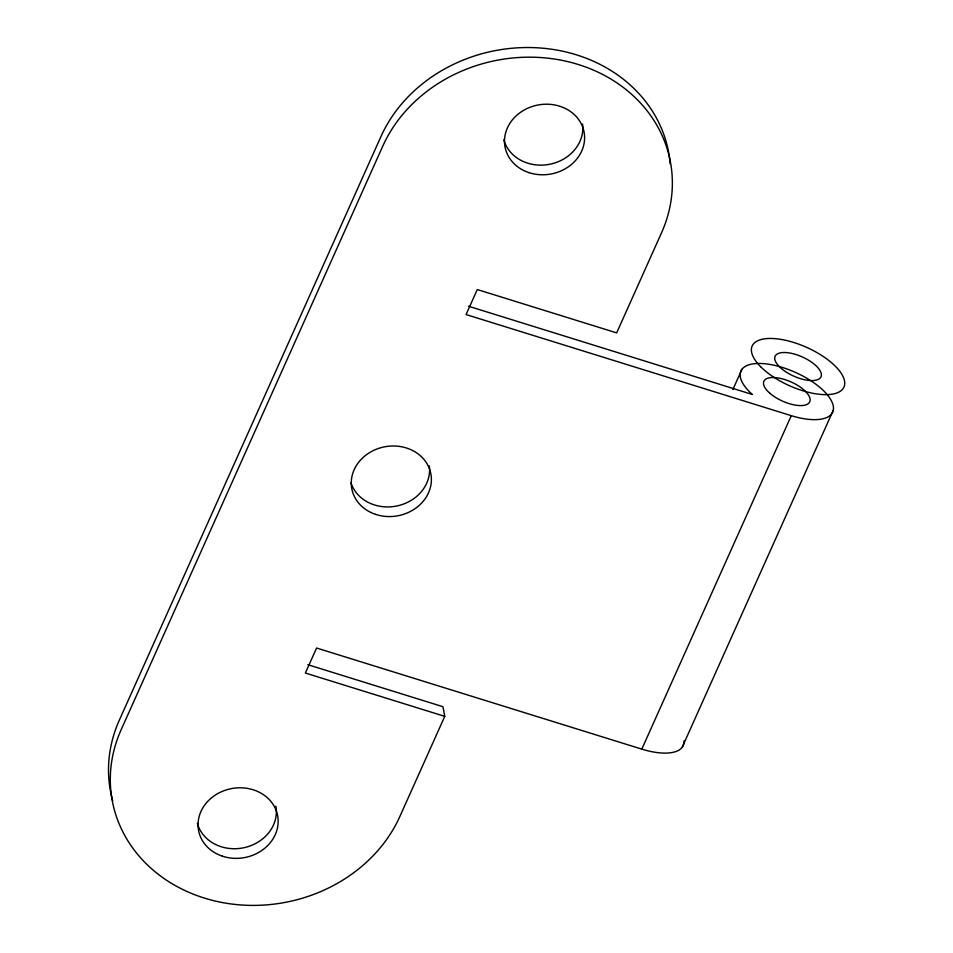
<?xml version="1.0" encoding="UTF-8"?>
<svg xmlns="http://www.w3.org/2000/svg" width="953" height="953" viewBox="0 0 953 953"><rect width="100%" height="100%" fill="white"/><g stroke="black" fill="none" stroke-linecap="round" stroke-linejoin="round"><path stroke-width="1.43" d="M307.807 664.694L442.966 706.709L444.753 716.358L399.903 816.399A150.824 131.657 -10.5 0 1 204.466 898.107A150.824 131.657 -10.5 0 1 121.15 729.736L382.749 146.178A150.824 131.657 -10.5 0 1 578.185 64.47A150.824 131.657 -10.5 0 1 661.513 232.842L616.662 332.883L477.286 289.545L466.077 314.561L791.288 415.675A50.271 21.002 24.1 0 0 831.266 400.534A50.271 21.002 24.1 0 0 763.424 363.617A50.271 21.002 24.1 0 0 752.334 394.471L468.542 306.235M732.857 389.574L741.982 369.252M444.753 716.358L305.377 673.032L316.587 648.016L641.798 749.129L791.288 415.675M682.169 747.319L833.315 410.147M683.98 740.898A50.271 21.002 24.1 0 1 641.798 749.129M112.728 800.83A150.824 131.657 -10.5 0 1 119.363 720.087L380.962 136.529A150.824 131.657 -10.5 0 1 543.52 48.269A150.824 131.657 -10.5 0 1 670.173 163.845M582.557 124.069A40.217 35.106 -10.5 0 1 549.81 164.25A40.217 35.106 -10.5 0 1 503.827 139.829M429.326 465.862A40.217 35.106 -10.5 0 1 397.401 505.864A40.217 35.106 -10.5 0 1 351.026 483.004M275.882 806.25A40.217 35.106 -10.5 0 1 244.159 847.67A40.217 35.106 -10.5 0 1 197.378 823.416M770 393.386A25.135 10.507 24.1 0 0 809.24 402.702A25.135 10.507 24.1 0 0 781.21 378.567A25.135 10.507 24.1 0 0 770 393.386M222.383 856.175A40.217 35.106 -10.5 0 0 277.871 817.138A40.217 35.106 -10.5 0 0 214.056 795.922A40.217 35.106 -10.5 0 0 222.383 856.175M375.601 514.382A40.217 35.106 -10.5 0 0 431.101 475.356A40.217 35.106 -10.5 0 0 367.274 454.128A40.217 35.106 -10.5 0 0 375.601 514.382M528.832 172.588A40.217 35.106 -10.5 0 0 584.32 133.563A40.217 35.106 -10.5 0 0 520.505 112.335A40.217 35.106 -10.5 0 0 528.832 172.588M760.601 366.679A50.271 21.002 24.1 0 0 840.903 390.825A50.271 21.002 24.1 0 0 792.586 342.127A50.271 21.002 24.1 0 0 760.601 366.679M779.316 366.619A25.135 10.507 24.1 0 0 819.461 378.686A25.135 10.507 24.1 0 0 795.314 354.337A25.135 10.507 24.1 0 0 779.316 366.619"/></g></svg>
